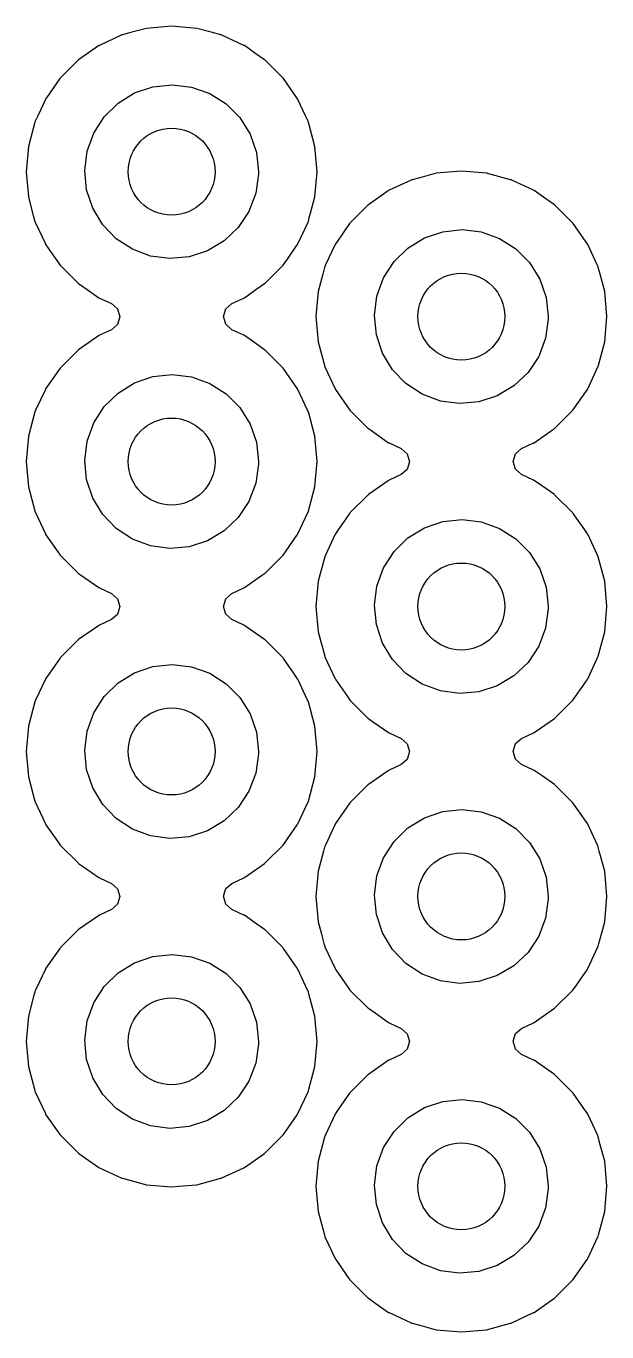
# Model space of a CAD drawing. Extents: x 3.43 to 6.79, y -5.81 to -1.74.
# Drawn here: x 6.1074 to 6.3078, y -5.1998 to -4.7493 of the extents above; entities that cross this region are included whole.
import ezdxf

# ---------------------------------------------------------------- set-up
doc = ezdxf.new("R2010")
doc.units = 0
doc.header["$MEASUREMENT"] = 0
doc.layers.add('BLACK', color=7, linetype='CONTINUOUS')

msp = doc.modelspace()

# ---------------------------------------------------------------- linework, layer by layer
at = {"layer": 'BLACK', "linetype": 'CONTINUOUS'}
for p, q in [((6.14395, -4.75145), (6.14067, -4.75232)), ((6.14891, -4.75012), (6.14395, -4.75145)), ((6.15763, -4.74935), (6.14891, -4.75012)), ((6.16635, -4.75012), (6.15763, -4.74935)), ((6.17132, -4.75145), (6.16635, -4.75012)), ((6.1746, -4.75232), (6.17132, -4.75145)), ((6.13235, -4.7562), (6.12554, -4.76097)), ((6.13253, -4.75608), (6.13235, -4.7562)), ((6.13235, -4.7562), (6.13235, -4.7562)), ((6.13272, -4.75599), (6.13253, -4.75608)), ((6.14026, -4.75247), (6.13272, -4.75599)), ((6.13272, -4.75599), (6.13272, -4.75599)), ((6.14046, -4.75238), (6.14026, -4.75247)), ((6.14026, -4.75247), (6.14026, -4.75247)), ((6.14067, -4.75232), (6.14046, -4.75238)), ((6.14067, -4.75232), (6.14067, -4.75232)), ((6.17481, -4.75238), (6.1746, -4.75232)), ((6.1746, -4.75232), (6.1746, -4.75232)), ((6.175, -4.75247), (6.17481, -4.75238)), ((6.18254, -4.75599), (6.175, -4.75247)), ((6.175, -4.75247), (6.175, -4.75247)), ((6.18274, -4.75608), (6.18254, -4.75599)), ((6.18254, -4.75599), (6.18254, -4.75599)), ((6.18675, -4.75889), (6.18274, -4.75608)), ((6.18973, -4.76097), (6.18675, -4.75889)), ((6.12536, -4.7611), (6.11917, -4.76729)), ((6.12554, -4.76098), (6.12536, -4.7611)), ((6.12554, -4.76097), (6.12554, -4.76098)), ((6.18973, -4.76098), (6.18973, -4.76097)), ((6.18991, -4.7611), (6.18973, -4.76098)), ((6.1961, -4.76729), (6.18991, -4.7611)), ((6.11905, -4.76747), (6.11443, -4.77406)), ((6.11917, -4.76729), (6.11905, -4.76747)), ((6.11905, -4.76747), (6.11905, -4.76747)), ((6.15119, -4.77026), (6.15784, -4.76956)), ((6.15784, -4.76956), (6.16448, -4.77036)), ((6.19622, -4.76747), (6.1961, -4.76729)), ((6.20084, -4.77406), (6.19622, -4.76747)), ((6.19622, -4.76747), (6.19622, -4.76747)), ((6.11443, -4.77406), (6.11415, -4.77446)), ((6.13916, -4.77592), (6.14486, -4.77242)), ((6.14486, -4.77242), (6.15119, -4.77026)), ((6.16448, -4.77036), (6.17078, -4.7726)), ((6.17078, -4.7726), (6.17643, -4.77618)), ((6.20112, -4.77446), (6.20084, -4.77406)), ((6.11406, -4.77465), (6.11143, -4.78029)), ((6.11415, -4.77446), (6.11406, -4.77465)), ((6.11406, -4.77465), (6.11406, -4.77465)), ((6.13439, -4.7806), (6.13916, -4.77592)), ((6.17643, -4.77618), (6.18114, -4.78093)), ((6.20121, -4.77465), (6.20112, -4.77446)), ((6.20384, -4.78029), (6.20121, -4.77465)), ((6.20121, -4.77465), (6.20121, -4.77465)), ((6.11031, -4.78291), (6.10819, -4.79084)), ((6.1104, -4.7826), (6.11031, -4.78291)), ((6.11045, -4.78239), (6.1104, -4.7826)), ((6.1104, -4.7826), (6.1104, -4.7826)), ((6.11143, -4.78029), (6.11045, -4.78239)), ((6.13076, -4.78622), (6.13439, -4.7806)), ((6.18114, -4.78093), (6.18469, -4.7866)), ((6.20482, -4.78239), (6.20384, -4.78029)), ((6.20487, -4.7826), (6.20482, -4.78239)), ((6.20496, -4.78291), (6.20487, -4.7826)), ((6.20487, -4.7826), (6.20487, -4.7826)), ((6.20708, -4.79084), (6.20496, -4.78291)), ((6.12848, -4.79251), (6.13076, -4.78622)), ((6.18469, -4.7866), (6.18689, -4.79292)), ((6.10819, -4.79084), (6.10742, -4.79956)), ((6.20784, -4.79956), (6.20708, -4.79084)), ((6.12764, -4.79914), (6.12848, -4.79251)), ((6.18689, -4.79292), (6.18763, -4.79956)), ((6.10742, -4.79956), (6.10819, -4.80828)), ((6.12829, -4.8058), (6.12764, -4.79914)), ((6.18762, -4.8004), (6.18669, -4.80702)), ((6.18763, -4.79956), (6.18762, -4.8004)), ((6.20708, -4.80828), (6.20784, -4.79956)), ((6.24891, -4.80012), (6.24326, -4.80163)), ((6.25763, -4.79935), (6.24891, -4.80012)), ((6.26635, -4.80012), (6.25763, -4.79935)), ((6.27201, -4.80163), (6.26635, -4.80012)), ((6.1304, -4.81215), (6.12829, -4.8058)), ((6.24026, -4.80247), (6.23272, -4.80599)), ((6.24046, -4.80238), (6.24026, -4.80247)), ((6.24026, -4.80247), (6.24026, -4.80247)), ((6.24067, -4.80232), (6.24046, -4.80238)), ((6.24326, -4.80163), (6.24067, -4.80232)), ((6.24067, -4.80232), (6.24067, -4.80232)), ((6.2746, -4.80232), (6.27201, -4.80163)), ((6.27481, -4.80238), (6.2746, -4.80232)), ((6.2746, -4.80232), (6.2746, -4.80232)), ((6.275, -4.80247), (6.27481, -4.80238)), ((6.28254, -4.80599), (6.275, -4.80247)), ((6.275, -4.80247), (6.275, -4.80247)), ((6.10819, -4.80828), (6.10955, -4.81339)), ((6.18669, -4.80702), (6.18432, -4.81328)), ((6.20571, -4.81339), (6.20708, -4.80828)), ((6.23235, -4.8062), (6.22554, -4.81097)), ((6.23253, -4.80608), (6.23235, -4.8062)), ((6.23235, -4.8062), (6.23235, -4.8062)), ((6.23272, -4.80599), (6.23253, -4.80608)), ((6.23272, -4.80599), (6.23272, -4.80599)), ((6.28274, -4.80608), (6.28254, -4.80599)), ((6.28254, -4.80599), (6.28254, -4.80599)), ((6.28486, -4.80756), (6.28274, -4.80608)), ((6.28973, -4.81097), (6.28486, -4.80756)), ((6.10955, -4.81339), (6.11012, -4.8155)), ((6.13387, -4.81787), (6.1304, -4.81215)), ((6.18432, -4.81328), (6.18062, -4.81885)), ((6.20515, -4.8155), (6.20571, -4.81339)), ((6.22536, -4.8111), (6.21917, -4.81729)), ((6.22554, -4.81098), (6.22536, -4.8111)), ((6.22554, -4.81097), (6.22554, -4.81098)), ((6.28973, -4.81098), (6.28973, -4.81097)), ((6.28991, -4.8111), (6.28973, -4.81098)), ((6.2961, -4.81729), (6.28991, -4.8111)), ((6.11012, -4.8155), (6.11045, -4.81674)), ((6.11045, -4.81674), (6.11054, -4.81693)), ((6.11054, -4.81693), (6.11054, -4.81693)), ((6.11054, -4.81693), (6.11406, -4.82447)), ((6.13851, -4.82268), (6.13387, -4.81787)), ((6.18062, -4.81885), (6.17577, -4.82346)), ((6.20121, -4.82447), (6.20473, -4.81693)), ((6.20473, -4.81693), (6.20482, -4.81674)), ((6.20473, -4.81693), (6.20473, -4.81693)), ((6.20482, -4.81674), (6.20515, -4.8155)), ((6.21905, -4.81747), (6.21459, -4.82383)), ((6.21917, -4.81729), (6.21905, -4.81747)), ((6.21905, -4.81747), (6.21905, -4.81747)), ((6.29622, -4.81747), (6.2961, -4.81729)), ((6.30068, -4.82383), (6.29622, -4.81747)), ((6.29622, -4.81747), (6.29622, -4.81747)), ((6.14411, -4.82634), (6.13851, -4.82268)), ((6.17577, -4.82346), (6.17003, -4.82688)), ((6.21459, -4.82383), (6.21415, -4.82446)), ((6.23916, -4.82592), (6.24486, -4.82242)), ((6.24486, -4.82242), (6.25119, -4.82026)), ((6.25119, -4.82026), (6.25784, -4.81956)), ((6.25784, -4.81956), (6.26448, -4.82036)), ((6.26448, -4.82036), (6.27079, -4.8226)), ((6.27079, -4.8226), (6.27643, -4.82618)), ((6.30112, -4.82446), (6.30068, -4.82383)), ((6.11406, -4.82447), (6.11406, -4.82447)), ((6.11406, -4.82447), (6.11415, -4.82467)), ((6.11415, -4.82467), (6.11427, -4.82485)), ((6.11427, -4.82485), (6.11427, -4.82485)), ((6.11427, -4.82485), (6.11743, -4.82936)), ((6.15038, -4.82867), (6.14411, -4.82634)), ((6.17003, -4.82688), (6.16367, -4.82895)), ((6.19783, -4.82936), (6.20099, -4.82485)), ((6.20099, -4.82485), (6.20112, -4.82467)), ((6.20099, -4.82485), (6.20099, -4.82485)), ((6.20112, -4.82467), (6.20121, -4.82447)), ((6.20121, -4.82447), (6.20121, -4.82447)), ((6.21406, -4.82465), (6.21078, -4.83168)), ((6.21415, -4.82446), (6.21406, -4.82465)), ((6.21406, -4.82465), (6.21406, -4.82465)), ((6.23439, -4.8306), (6.23916, -4.82592)), ((6.27643, -4.82618), (6.28114, -4.83093)), ((6.30121, -4.82465), (6.30112, -4.82446)), ((6.30449, -4.83168), (6.30121, -4.82465)), ((6.30121, -4.82465), (6.30121, -4.82465)), ((6.11743, -4.82936), (6.11917, -4.83184)), ((6.11917, -4.83184), (6.12536, -4.83803)), ((6.15701, -4.82956), (6.15038, -4.82867)), ((6.16367, -4.82895), (6.15701, -4.82956)), ((6.18991, -4.83803), (6.1961, -4.83184)), ((6.1961, -4.83184), (6.19783, -4.82936)), ((6.2104, -4.8326), (6.20979, -4.83487)), ((6.21045, -4.83239), (6.2104, -4.8326)), ((6.2104, -4.8326), (6.2104, -4.8326)), ((6.21078, -4.83168), (6.21045, -4.83239)), ((6.23076, -4.83622), (6.23439, -4.8306)), ((6.28114, -4.83093), (6.28469, -4.8366)), ((6.30482, -4.83239), (6.30449, -4.83168)), ((6.30487, -4.8326), (6.30482, -4.83239)), ((6.30548, -4.83487), (6.30487, -4.8326)), ((6.30487, -4.8326), (6.30487, -4.8326)), ((6.20979, -4.83487), (6.20819, -4.84084)), ((6.22848, -4.84251), (6.23076, -4.83622)), ((6.28469, -4.8366), (6.28689, -4.84292)), ((6.30708, -4.84084), (6.30548, -4.83487)), ((6.12536, -4.83803), (6.12554, -4.83815)), ((6.12554, -4.83815), (6.12554, -4.83815)), ((6.12554, -4.83815), (6.12852, -4.84024)), ((6.12852, -4.84024), (6.13253, -4.84305)), ((6.18274, -4.84305), (6.18675, -4.84024)), ((6.18675, -4.84024), (6.18973, -4.83815)), ((6.18973, -4.83815), (6.18991, -4.83803)), ((6.18973, -4.83815), (6.18973, -4.83815)), ((6.20819, -4.84084), (6.20742, -4.84956)), ((6.30784, -4.84956), (6.30708, -4.84084)), ((6.13253, -4.84305), (6.13272, -4.84314)), ((6.13272, -4.84314), (6.13272, -4.84314)), ((6.13272, -4.84314), (6.13686, -4.84507)), ((6.13686, -4.84507), (6.13896, -4.84691)), ((6.17635, -4.84685), (6.17841, -4.84507)), ((6.17841, -4.84507), (6.18254, -4.84314)), ((6.18254, -4.84314), (6.18274, -4.84305)), ((6.18254, -4.84314), (6.18254, -4.84314)), ((6.22764, -4.84914), (6.22848, -4.84251)), ((6.28689, -4.84292), (6.28763, -4.84956)), ((6.13973, -4.8496), (6.13892, -4.85228)), ((6.13896, -4.84691), (6.13973, -4.8496)), ((6.17554, -4.84952), (6.17635, -4.84685)), ((6.17631, -4.85221), (6.17554, -4.84952)), ((6.20742, -4.84956), (6.20819, -4.85828)), ((6.22829, -4.8558), (6.22764, -4.84914)), ((6.28762, -4.8504), (6.28669, -4.85702)), ((6.28763, -4.84956), (6.28762, -4.8504)), ((6.30708, -4.85828), (6.30784, -4.84956)), ((6.13686, -4.85406), (6.13272, -4.85599)), ((6.13892, -4.85228), (6.13686, -4.85406)), ((6.17841, -4.85406), (6.17631, -4.85221)), ((6.18254, -4.85599), (6.17841, -4.85406)), ((6.13235, -4.8562), (6.12554, -4.86097)), ((6.13253, -4.85608), (6.13235, -4.8562)), ((6.13235, -4.8562), (6.13235, -4.8562)), ((6.13272, -4.85599), (6.13253, -4.85608)), ((6.13272, -4.85599), (6.13272, -4.85599)), ((6.18274, -4.85608), (6.18254, -4.85599)), ((6.18254, -4.85599), (6.18254, -4.85599)), ((6.18558, -4.85807), (6.18274, -4.85608)), ((6.18973, -4.86097), (6.18558, -4.85807)), ((6.20819, -4.85828), (6.21045, -4.86674)), ((6.2304, -4.86215), (6.22829, -4.8558)), ((6.28669, -4.85702), (6.28432, -4.86328)), ((6.30482, -4.86674), (6.30708, -4.85828)), ((6.12536, -4.8611), (6.11917, -4.86729)), ((6.12554, -4.86098), (6.12536, -4.8611)), ((6.12554, -4.86097), (6.12554, -4.86098)), ((6.18973, -4.86098), (6.18973, -4.86097)), ((6.18991, -4.8611), (6.18973, -4.86098)), ((6.1961, -4.86729), (6.18991, -4.8611)), ((6.23387, -4.86787), (6.2304, -4.86215)), ((6.28432, -4.86328), (6.28062, -4.86885)), ((6.11917, -4.86729), (6.11415, -4.87446)), ((6.20112, -4.87446), (6.1961, -4.86729)), ((6.21045, -4.86674), (6.21054, -4.86693)), ((6.21054, -4.86693), (6.21054, -4.86693)), ((6.21054, -4.86693), (6.21406, -4.87447)), ((6.23851, -4.87268), (6.23387, -4.86787)), ((6.28062, -4.86885), (6.27577, -4.87346)), ((6.30121, -4.87447), (6.30473, -4.86693)), ((6.30473, -4.86693), (6.30482, -4.86674)), ((6.30473, -4.86693), (6.30473, -4.86693)), ((6.13916, -4.87592), (6.14486, -4.87242)), ((6.14486, -4.87242), (6.15119, -4.87026)), ((6.15119, -4.87026), (6.15784, -4.86956)), ((6.15784, -4.86956), (6.16448, -4.87036)), ((6.16448, -4.87036), (6.17078, -4.8726)), ((6.17078, -4.8726), (6.17643, -4.87618)), ((6.24411, -4.87634), (6.23851, -4.87268)), ((6.27577, -4.87346), (6.27003, -4.87688)), ((6.11406, -4.87465), (6.11071, -4.88184)), ((6.11415, -4.87446), (6.11406, -4.87465)), ((6.11406, -4.87465), (6.11406, -4.87465)), ((6.13439, -4.8806), (6.13916, -4.87592)), ((6.17643, -4.87618), (6.18114, -4.88093)), ((6.20121, -4.87465), (6.20112, -4.87446)), ((6.20456, -4.88184), (6.20121, -4.87465)), ((6.20121, -4.87465), (6.20121, -4.87465)), ((6.21406, -4.87447), (6.21406, -4.87447)), ((6.21406, -4.87447), (6.21415, -4.87467)), ((6.21415, -4.87467), (6.21917, -4.88184)), ((6.25038, -4.87867), (6.24411, -4.87634)), ((6.27003, -4.87688), (6.26367, -4.87895)), ((6.2961, -4.88184), (6.30112, -4.87467)), ((6.30112, -4.87467), (6.30121, -4.87447)), ((6.30121, -4.87447), (6.30121, -4.87447)), ((6.11045, -4.88239), (6.10819, -4.89084)), ((6.11071, -4.88184), (6.11045, -4.88239)), ((6.13076, -4.88622), (6.13439, -4.8806)), ((6.18114, -4.88093), (6.18469, -4.8866)), ((6.20482, -4.88239), (6.20456, -4.88184)), ((6.20708, -4.89084), (6.20482, -4.88239)), ((6.21917, -4.88184), (6.22536, -4.88803)), ((6.25701, -4.87956), (6.25038, -4.87867)), ((6.26367, -4.87895), (6.25701, -4.87956)), ((6.28991, -4.88803), (6.2961, -4.88184)), ((6.12848, -4.89251), (6.13076, -4.88622)), ((6.18469, -4.8866), (6.18689, -4.89292)), ((6.10819, -4.89084), (6.10742, -4.89956)), ((6.20784, -4.89956), (6.20708, -4.89084)), ((6.22536, -4.88803), (6.22554, -4.88815)), ((6.22554, -4.88815), (6.22554, -4.88815)), ((6.22554, -4.88815), (6.22621, -4.88862)), ((6.22621, -4.88862), (6.23253, -4.89305)), ((6.28274, -4.89305), (6.28905, -4.88862)), ((6.28905, -4.88862), (6.28973, -4.88815)), ((6.28973, -4.88815), (6.28991, -4.88803)), ((6.28973, -4.88815), (6.28973, -4.88815)), ((6.12764, -4.89914), (6.12848, -4.89251)), ((6.18689, -4.89292), (6.18763, -4.89956)), ((6.23253, -4.89305), (6.23272, -4.89314)), ((6.23272, -4.89314), (6.23272, -4.89314)), ((6.23272, -4.89314), (6.23686, -4.89507)), ((6.23686, -4.89507), (6.23896, -4.89691)), ((6.27635, -4.89685), (6.27841, -4.89507)), ((6.27841, -4.89507), (6.28254, -4.89314)), ((6.28254, -4.89314), (6.28274, -4.89305)), ((6.28254, -4.89314), (6.28254, -4.89314)), ((6.10742, -4.89956), (6.10819, -4.90828)), ((6.12829, -4.9058), (6.12764, -4.89914)), ((6.18762, -4.9004), (6.18669, -4.90702)), ((6.18763, -4.89956), (6.18762, -4.9004)), ((6.20708, -4.90828), (6.20784, -4.89956)), ((6.23973, -4.8996), (6.23892, -4.90228)), ((6.23896, -4.89691), (6.23973, -4.8996)), ((6.27554, -4.89952), (6.27635, -4.89685)), ((6.27631, -4.90221), (6.27554, -4.89952)), ((6.23686, -4.90406), (6.23272, -4.90599)), ((6.23892, -4.90228), (6.23686, -4.90406)), ((6.27841, -4.90406), (6.27631, -4.90221)), ((6.28254, -4.90599), (6.27841, -4.90406)), ((6.10819, -4.90828), (6.10934, -4.91259)), ((6.1304, -4.91215), (6.12829, -4.9058)), ((6.18669, -4.90702), (6.18432, -4.91328)), ((6.20593, -4.91259), (6.20708, -4.90828)), ((6.23235, -4.9062), (6.22554, -4.91097)), ((6.23253, -4.90608), (6.23235, -4.9062)), ((6.23235, -4.9062), (6.23235, -4.9062)), ((6.23272, -4.90599), (6.23253, -4.90608)), ((6.23272, -4.90599), (6.23272, -4.90599)), ((6.28274, -4.90608), (6.28254, -4.90599)), ((6.28254, -4.90599), (6.28254, -4.90599)), ((6.28529, -4.90786), (6.28274, -4.90608)), ((6.28973, -4.91097), (6.28529, -4.90786)), ((6.10934, -4.91259), (6.11039, -4.91651)), ((6.13387, -4.91787), (6.1304, -4.91215)), ((6.18432, -4.91328), (6.18062, -4.91885)), ((6.20488, -4.91651), (6.20593, -4.91259)), ((6.22536, -4.9111), (6.21917, -4.91729)), ((6.22554, -4.91098), (6.22536, -4.9111)), ((6.22554, -4.91097), (6.22554, -4.91098)), ((6.28973, -4.91098), (6.28973, -4.91097)), ((6.28991, -4.9111), (6.28973, -4.91098)), ((6.2961, -4.91729), (6.28991, -4.9111)), ((6.11039, -4.91651), (6.11045, -4.91674)), ((6.11045, -4.91674), (6.11054, -4.91693)), ((6.11054, -4.91693), (6.11054, -4.91693)), ((6.11054, -4.91693), (6.11406, -4.92447)), ((6.13851, -4.92268), (6.13387, -4.91787)), ((6.20121, -4.92447), (6.20473, -4.91693)), ((6.20473, -4.91693), (6.20482, -4.91674)), ((6.20473, -4.91693), (6.20473, -4.91693)), ((6.20482, -4.91674), (6.20488, -4.91651)), ((6.21905, -4.91747), (6.21509, -4.92312)), ((6.21917, -4.91729), (6.21905, -4.91747)), ((6.21905, -4.91747), (6.21905, -4.91747)), ((6.29622, -4.91747), (6.2961, -4.91729)), ((6.30018, -4.92312), (6.29622, -4.91747)), ((6.29622, -4.91747), (6.29622, -4.91747)), ((6.14411, -4.92634), (6.13851, -4.92268)), ((6.18062, -4.91885), (6.17577, -4.92346)), ((6.23916, -4.92592), (6.24486, -4.92242)), ((6.24486, -4.92242), (6.25119, -4.92026)), ((6.25119, -4.92026), (6.25784, -4.91956)), ((6.25784, -4.91956), (6.26448, -4.92036)), ((6.26448, -4.92036), (6.27079, -4.9226)), ((6.27079, -4.9226), (6.27643, -4.92618)), ((6.11406, -4.92447), (6.11406, -4.92447)), ((6.11406, -4.92447), (6.11415, -4.92467)), ((6.11415, -4.92467), (6.11427, -4.92485)), ((6.11427, -4.92485), (6.11427, -4.92485)), ((6.11427, -4.92485), (6.11834, -4.93066)), ((6.15038, -4.92867), (6.14411, -4.92634)), ((6.17003, -4.92688), (6.16367, -4.92895)), ((6.17577, -4.92346), (6.17003, -4.92688)), ((6.19692, -4.93066), (6.20099, -4.92485)), ((6.20099, -4.92485), (6.20112, -4.92467)), ((6.20099, -4.92485), (6.20099, -4.92485)), ((6.20112, -4.92467), (6.20121, -4.92447)), ((6.20121, -4.92447), (6.20121, -4.92447)), ((6.21406, -4.92465), (6.21071, -4.93184)), ((6.21415, -4.92446), (6.21406, -4.92465)), ((6.21406, -4.92465), (6.21406, -4.92465)), ((6.21509, -4.92312), (6.21415, -4.92446)), ((6.23439, -4.9306), (6.23916, -4.92592)), ((6.27643, -4.92618), (6.28114, -4.93093)), ((6.30112, -4.92446), (6.30018, -4.92312)), ((6.30121, -4.92465), (6.30112, -4.92446)), ((6.30456, -4.93184), (6.30121, -4.92465)), ((6.30121, -4.92465), (6.30121, -4.92465)), ((6.11834, -4.93066), (6.11917, -4.93184)), ((6.11917, -4.93184), (6.12536, -4.93803)), ((6.15701, -4.92956), (6.15038, -4.92867)), ((6.16367, -4.92895), (6.15701, -4.92956)), ((6.18991, -4.93803), (6.1961, -4.93184)), ((6.1961, -4.93184), (6.19692, -4.93066)), ((6.21071, -4.93184), (6.21045, -4.93239)), ((6.23076, -4.93622), (6.23439, -4.9306)), ((6.28114, -4.93093), (6.28469, -4.9366)), ((6.30482, -4.93239), (6.30456, -4.93184)), ((6.21045, -4.93239), (6.20819, -4.94084)), ((6.22848, -4.94251), (6.23076, -4.93622)), ((6.28469, -4.9366), (6.28689, -4.94292)), ((6.30708, -4.94084), (6.30482, -4.93239)), ((6.12536, -4.93803), (6.12554, -4.93815)), ((6.12554, -4.93815), (6.12554, -4.93815)), ((6.12554, -4.93815), (6.12658, -4.93888)), ((6.12658, -4.93888), (6.13253, -4.94305)), ((6.18274, -4.94305), (6.18869, -4.93888)), ((6.18869, -4.93888), (6.18973, -4.93815)), ((6.18973, -4.93815), (6.18991, -4.93803)), ((6.18973, -4.93815), (6.18973, -4.93815)), ((6.20819, -4.94084), (6.20742, -4.94956)), ((6.30784, -4.94956), (6.30708, -4.94084)), ((6.13253, -4.94305), (6.13272, -4.94314)), ((6.13272, -4.94314), (6.13272, -4.94314)), ((6.13272, -4.94314), (6.13686, -4.94507)), ((6.13686, -4.94507), (6.13896, -4.94691)), ((6.17635, -4.94685), (6.17841, -4.94507)), ((6.17841, -4.94507), (6.18254, -4.94314)), ((6.18254, -4.94314), (6.18274, -4.94305)), ((6.18254, -4.94314), (6.18254, -4.94314)), ((6.22764, -4.94914), (6.22848, -4.94251)), ((6.28689, -4.94292), (6.28763, -4.94956)), ((6.13973, -4.9496), (6.13892, -4.95228)), ((6.13896, -4.94691), (6.13973, -4.9496)), ((6.17554, -4.94952), (6.17635, -4.94685)), ((6.17631, -4.95221), (6.17554, -4.94952)), ((6.20742, -4.94956), (6.20819, -4.95828)), ((6.22829, -4.9558), (6.22764, -4.94914)), ((6.28763, -4.94956), (6.28762, -4.9504)), ((6.30708, -4.95828), (6.30784, -4.94956)), ((6.13686, -4.95406), (6.13272, -4.95599)), ((6.13892, -4.95228), (6.13686, -4.95406)), ((6.17841, -4.95406), (6.17631, -4.95221)), ((6.18254, -4.95599), (6.17841, -4.95406)), ((6.28762, -4.9504), (6.28669, -4.95702)), ((6.13235, -4.9562), (6.12554, -4.96097)), ((6.13253, -4.95608), (6.13235, -4.9562)), ((6.13235, -4.9562), (6.13235, -4.9562)), ((6.13272, -4.95599), (6.13253, -4.95608)), ((6.13272, -4.95599), (6.13272, -4.95599)), ((6.18274, -4.95608), (6.18254, -4.95599)), ((6.18254, -4.95599), (6.18254, -4.95599)), ((6.18322, -4.95642), (6.18274, -4.95608)), ((6.18973, -4.96097), (6.18322, -4.95642)), ((6.20819, -4.95828), (6.21045, -4.96674)), ((6.2304, -4.96215), (6.22829, -4.9558)), ((6.28669, -4.95702), (6.28432, -4.96328)), ((6.30482, -4.96674), (6.30708, -4.95828)), ((6.12536, -4.9611), (6.11917, -4.96729)), ((6.12554, -4.96098), (6.12536, -4.9611)), ((6.12554, -4.96097), (6.12554, -4.96098)), ((6.18973, -4.96098), (6.18973, -4.96097)), ((6.18991, -4.9611), (6.18973, -4.96098)), ((6.1961, -4.96729), (6.18991, -4.9611)), ((6.23387, -4.96787), (6.2304, -4.96215)), ((6.28432, -4.96328), (6.28062, -4.96885)), ((6.11905, -4.96747), (6.11558, -4.97242)), ((6.11917, -4.96729), (6.11905, -4.96747)), ((6.11905, -4.96747), (6.11905, -4.96747)), ((6.19622, -4.96747), (6.1961, -4.96729)), ((6.19969, -4.97242), (6.19622, -4.96747)), ((6.19622, -4.96747), (6.19622, -4.96747)), ((6.21045, -4.96674), (6.21054, -4.96693)), ((6.21054, -4.96693), (6.21054, -4.96693)), ((6.21054, -4.96693), (6.21406, -4.97447)), ((6.23851, -4.97268), (6.23387, -4.96787)), ((6.30121, -4.97447), (6.30473, -4.96693)), ((6.30473, -4.96693), (6.30482, -4.96674)), ((6.30473, -4.96693), (6.30473, -4.96693)), ((6.11558, -4.97242), (6.11415, -4.97446)), ((6.13916, -4.97592), (6.14486, -4.97242)), ((6.14486, -4.97242), (6.15119, -4.97026)), ((6.15119, -4.97026), (6.15784, -4.96956)), ((6.15784, -4.96956), (6.16448, -4.97036)), ((6.16448, -4.97036), (6.17078, -4.9726)), ((6.17078, -4.9726), (6.17643, -4.97618)), ((6.20112, -4.97446), (6.19969, -4.97242)), ((6.28062, -4.96885), (6.27577, -4.97346)), ((6.11406, -4.97465), (6.11071, -4.98184)), ((6.11415, -4.97446), (6.11406, -4.97465)), ((6.11406, -4.97465), (6.11406, -4.97465)), ((6.13439, -4.9806), (6.13916, -4.97592)), ((6.17643, -4.97618), (6.18114, -4.98093)), ((6.20121, -4.97465), (6.20112, -4.97446)), ((6.20456, -4.98184), (6.20121, -4.97465)), ((6.20121, -4.97465), (6.20121, -4.97465)), ((6.21406, -4.97447), (6.21406, -4.97447)), ((6.21406, -4.97447), (6.21415, -4.97467)), ((6.21415, -4.97467), (6.21427, -4.97485)), ((6.21427, -4.97485), (6.21427, -4.97485)), ((6.21427, -4.97485), (6.21829, -4.98058)), ((6.24411, -4.97634), (6.23851, -4.97268)), ((6.25038, -4.97867), (6.24411, -4.97634)), ((6.27003, -4.97688), (6.26367, -4.97895)), ((6.27577, -4.97346), (6.27003, -4.97688)), ((6.29698, -4.98058), (6.30099, -4.97485)), ((6.30099, -4.97485), (6.30112, -4.97467)), ((6.30099, -4.97485), (6.30099, -4.97485)), ((6.30112, -4.97467), (6.30121, -4.97447)), ((6.30121, -4.97447), (6.30121, -4.97447)), ((6.13076, -4.98622), (6.13439, -4.9806)), ((6.18114, -4.98093), (6.18469, -4.9866)), ((6.21829, -4.98058), (6.21917, -4.98184)), ((6.25701, -4.97956), (6.25038, -4.97867)), ((6.26367, -4.97895), (6.25701, -4.97956)), ((6.2961, -4.98184), (6.29698, -4.98058)), ((6.11045, -4.98239), (6.10819, -4.99084)), ((6.11071, -4.98184), (6.11045, -4.98239)), ((6.20482, -4.98239), (6.20456, -4.98184)), ((6.20708, -4.99084), (6.20482, -4.98239)), ((6.21917, -4.98184), (6.22536, -4.98803)), ((6.28991, -4.98803), (6.2961, -4.98184)), ((6.12848, -4.99251), (6.13076, -4.98622)), ((6.18469, -4.9866), (6.18689, -4.99292)), ((6.22536, -4.98803), (6.22554, -4.98815)), ((6.22554, -4.98815), (6.22554, -4.98815)), ((6.22554, -4.98815), (6.22699, -4.98917)), ((6.22699, -4.98917), (6.23253, -4.99305)), ((6.28274, -4.99305), (6.28828, -4.98917)), ((6.28828, -4.98917), (6.28973, -4.98815)), ((6.28973, -4.98815), (6.28991, -4.98803)), ((6.28973, -4.98815), (6.28973, -4.98815)), ((6.10819, -4.99084), (6.10742, -4.99956)), ((6.12764, -4.99914), (6.12848, -4.99251)), ((6.18689, -4.99292), (6.18763, -4.99956)), ((6.20784, -4.99956), (6.20708, -4.99084)), ((6.23253, -4.99305), (6.23272, -4.99314)), ((6.23272, -4.99314), (6.23272, -4.99314)), ((6.23272, -4.99314), (6.23686, -4.99507)), ((6.23686, -4.99507), (6.23896, -4.99691)), ((6.27635, -4.99685), (6.27841, -4.99507)), ((6.27841, -4.99507), (6.28254, -4.99314)), ((6.28254, -4.99314), (6.28274, -4.99305)), ((6.28254, -4.99314), (6.28254, -4.99314)), ((6.10742, -4.99956), (6.10819, -5.00828)), ((6.12829, -5.0058), (6.12764, -4.99914)), ((6.18763, -4.99956), (6.18762, -5.0004)), ((6.20708, -5.00828), (6.20784, -4.99956)), ((6.23973, -4.9996), (6.23892, -5.00228)), ((6.23896, -4.99691), (6.23973, -4.9996)), ((6.27554, -4.99952), (6.27635, -4.99685)), ((6.27631, -5.00221), (6.27554, -4.99952)), ((6.18762, -5.0004), (6.18669, -5.00702)), ((6.23686, -5.00406), (6.23272, -5.00599)), ((6.23892, -5.00228), (6.23686, -5.00406)), ((6.27841, -5.00406), (6.27631, -5.00221)), ((6.28254, -5.00599), (6.27841, -5.00406)), ((6.10819, -5.00828), (6.11045, -5.01674)), ((6.1304, -5.01215), (6.12829, -5.0058)), ((6.18669, -5.00702), (6.18432, -5.01328)), ((6.20482, -5.01674), (6.20708, -5.00828)), ((6.23235, -5.0062), (6.22554, -5.01097)), ((6.23253, -5.00608), (6.23235, -5.0062)), ((6.23235, -5.0062), (6.23235, -5.0062)), ((6.23272, -5.00599), (6.23253, -5.00608)), ((6.23272, -5.00599), (6.23272, -5.00599)), ((6.28274, -5.00608), (6.28254, -5.00599)), ((6.28254, -5.00599), (6.28254, -5.00599)), ((6.2855, -5.00801), (6.28274, -5.00608)), ((6.28973, -5.01097), (6.2855, -5.00801)), ((6.13387, -5.01787), (6.1304, -5.01215)), ((6.22536, -5.0111), (6.21917, -5.01729)), ((6.22554, -5.01098), (6.22536, -5.0111)), ((6.22554, -5.01097), (6.22554, -5.01098)), ((6.28973, -5.01098), (6.28973, -5.01097)), ((6.28991, -5.0111), (6.28973, -5.01098)), ((6.2961, -5.01729), (6.28991, -5.0111)), ((6.11045, -5.01674), (6.11054, -5.01693)), ((6.11054, -5.01693), (6.11054, -5.01693)), ((6.11054, -5.01693), (6.11406, -5.02447)), ((6.18432, -5.01328), (6.18062, -5.01885)), ((6.20121, -5.02447), (6.20473, -5.01693)), ((6.20473, -5.01693), (6.20482, -5.01674)), ((6.20473, -5.01693), (6.20473, -5.01693)), ((6.21917, -5.01729), (6.21415, -5.02446)), ((6.30112, -5.02446), (6.2961, -5.01729)), ((6.13851, -5.02268), (6.13387, -5.01787)), ((6.18062, -5.01885), (6.17577, -5.02346)), ((6.24486, -5.02242), (6.25119, -5.02026)), ((6.25119, -5.02026), (6.25784, -5.01956)), ((6.25784, -5.01956), (6.26448, -5.02036)), ((6.26448, -5.02036), (6.27079, -5.0226)), ((6.11406, -5.02447), (6.11406, -5.02447)), ((6.11406, -5.02447), (6.11415, -5.02467)), ((6.11415, -5.02467), (6.11427, -5.02485)), ((6.11427, -5.02485), (6.11427, -5.02485)), ((6.11427, -5.02485), (6.11769, -5.02973)), ((6.14411, -5.02634), (6.13851, -5.02268)), ((6.15038, -5.02867), (6.14411, -5.02634)), ((6.17577, -5.02346), (6.17003, -5.02688)), ((6.19757, -5.02973), (6.20099, -5.02485)), ((6.20099, -5.02485), (6.20112, -5.02467)), ((6.20099, -5.02485), (6.20099, -5.02485)), ((6.20112, -5.02467), (6.20121, -5.02447)), ((6.20121, -5.02447), (6.20121, -5.02447)), ((6.21406, -5.02465), (6.21071, -5.03184)), ((6.21415, -5.02446), (6.21406, -5.02465)), ((6.21406, -5.02465), (6.21406, -5.02465)), ((6.23439, -5.0306), (6.23916, -5.02592)), ((6.23916, -5.02592), (6.24486, -5.02242)), ((6.27079, -5.0226), (6.27643, -5.02618)), ((6.27643, -5.02618), (6.28114, -5.03093)), ((6.30121, -5.02465), (6.30112, -5.02446)), ((6.30456, -5.03184), (6.30121, -5.02465)), ((6.30121, -5.02465), (6.30121, -5.02465)), ((6.11769, -5.02973), (6.11917, -5.03184)), ((6.15701, -5.02956), (6.15038, -5.02867)), ((6.16367, -5.02895), (6.15701, -5.02956)), ((6.17003, -5.02688), (6.16367, -5.02895)), ((6.1961, -5.03184), (6.19757, -5.02973)), ((6.23076, -5.03622), (6.23439, -5.0306)), ((6.28114, -5.03093), (6.28469, -5.0366)), ((6.11917, -5.03184), (6.12536, -5.03803)), ((6.18991, -5.03803), (6.1961, -5.03184)), ((6.21004, -5.03392), (6.20819, -5.04084)), ((6.2104, -5.0326), (6.21004, -5.03392)), ((6.21045, -5.03239), (6.2104, -5.0326)), ((6.2104, -5.0326), (6.2104, -5.0326)), ((6.21071, -5.03184), (6.21045, -5.03239)), ((6.30482, -5.03239), (6.30456, -5.03184)), ((6.30487, -5.0326), (6.30482, -5.03239)), ((6.30523, -5.03392), (6.30487, -5.0326)), ((6.30487, -5.0326), (6.30487, -5.0326)), ((6.30708, -5.04084), (6.30523, -5.03392)), ((6.12536, -5.03803), (6.12554, -5.03815)), ((6.12554, -5.03815), (6.12554, -5.03815)), ((6.12554, -5.03815), (6.12725, -5.03935)), ((6.12725, -5.03935), (6.13253, -5.04305)), ((6.18274, -5.04305), (6.18802, -5.03935)), ((6.18802, -5.03935), (6.18973, -5.03815)), ((6.18973, -5.03815), (6.18991, -5.03803)), ((6.18973, -5.03815), (6.18973, -5.03815)), ((6.22848, -5.04251), (6.23076, -5.03622)), ((6.28469, -5.0366), (6.28689, -5.04292)), ((6.13253, -5.04305), (6.13272, -5.04314)), ((6.13272, -5.04314), (6.13272, -5.04314)), ((6.13272, -5.04314), (6.13686, -5.04507)), ((6.17841, -5.04507), (6.18254, -5.04314)), ((6.18254, -5.04314), (6.18274, -5.04305)), ((6.18254, -5.04314), (6.18254, -5.04314)), ((6.20819, -5.04084), (6.20742, -5.04956)), ((6.22764, -5.04914), (6.22848, -5.04251)), ((6.28689, -5.04292), (6.28763, -5.04956)), ((6.30784, -5.04956), (6.30708, -5.04084)), ((6.13686, -5.04507), (6.13896, -5.04691)), ((6.13896, -5.04691), (6.13973, -5.0496)), ((6.17554, -5.04952), (6.17635, -5.04685)), ((6.17635, -5.04685), (6.17841, -5.04507)), ((6.22829, -5.0558), (6.22764, -5.04914)), ((6.13892, -5.05228), (6.13686, -5.05406)), ((6.13973, -5.0496), (6.13892, -5.05228)), ((6.17631, -5.05221), (6.17554, -5.04952)), ((6.17841, -5.05406), (6.17631, -5.05221)), ((6.20742, -5.04956), (6.20819, -5.05828)), ((6.28762, -5.0504), (6.28669, -5.05702)), ((6.28763, -5.04956), (6.28762, -5.0504)), ((6.30708, -5.05828), (6.30784, -5.04956)), ((6.13235, -5.0562), (6.12554, -5.06097)), ((6.13253, -5.05608), (6.13235, -5.0562)), ((6.13235, -5.0562), (6.13235, -5.0562)), ((6.13272, -5.05599), (6.13253, -5.05608)), ((6.13686, -5.05406), (6.13272, -5.05599)), ((6.13272, -5.05599), (6.13272, -5.05599)), ((6.18254, -5.05599), (6.17841, -5.05406)), ((6.18274, -5.05608), (6.18254, -5.05599)), ((6.18254, -5.05599), (6.18254, -5.05599)), ((6.18589, -5.05828), (6.18274, -5.05608)), ((6.2304, -5.06215), (6.22829, -5.0558)), ((6.28669, -5.05702), (6.28432, -5.06328)), ((6.12536, -5.0611), (6.11917, -5.06729)), ((6.12554, -5.06098), (6.12536, -5.0611)), ((6.12554, -5.06097), (6.12554, -5.06098)), ((6.18973, -5.06097), (6.18589, -5.05828)), ((6.18973, -5.06098), (6.18973, -5.06097)), ((6.18991, -5.0611), (6.18973, -5.06098)), ((6.1961, -5.06729), (6.18991, -5.0611)), ((6.20819, -5.05828), (6.20921, -5.0621)), ((6.20921, -5.0621), (6.2102, -5.0658)), ((6.23387, -5.06787), (6.2304, -5.06215)), ((6.30507, -5.0658), (6.30606, -5.0621)), ((6.30606, -5.0621), (6.30708, -5.05828)), ((6.2102, -5.0658), (6.21045, -5.06674)), ((6.21045, -5.06674), (6.21054, -5.06693)), ((6.21054, -5.06693), (6.21054, -5.06693)), ((6.21054, -5.06693), (6.21406, -5.07447)), ((6.28432, -5.06328), (6.28062, -5.06885)), ((6.30121, -5.07447), (6.30473, -5.06693)), ((6.30473, -5.06693), (6.30482, -5.06674)), ((6.30473, -5.06693), (6.30473, -5.06693)), ((6.30482, -5.06674), (6.30507, -5.0658)), ((6.11905, -5.06747), (6.11427, -5.07428)), ((6.11917, -5.06729), (6.11905, -5.06747)), ((6.11905, -5.06747), (6.11905, -5.06747)), ((6.14486, -5.07242), (6.15119, -5.07026)), ((6.15119, -5.07026), (6.15784, -5.06956)), ((6.15784, -5.06956), (6.16448, -5.07036)), ((6.16448, -5.07036), (6.17078, -5.0726)), ((6.19622, -5.06747), (6.1961, -5.06729)), ((6.20099, -5.07428), (6.19622, -5.06747)), ((6.19622, -5.06747), (6.19622, -5.06747)), ((6.23851, -5.07268), (6.23387, -5.06787)), ((6.28062, -5.06885), (6.27577, -5.07346)), ((6.11406, -5.07465), (6.11071, -5.08184)), ((6.11415, -5.07446), (6.11406, -5.07465)), ((6.11406, -5.07465), (6.11406, -5.07465)), ((6.11427, -5.07428), (6.11415, -5.07446)), ((6.13439, -5.0806), (6.13916, -5.07592)), ((6.13916, -5.07592), (6.14486, -5.07242)), ((6.17078, -5.0726), (6.17643, -5.07618)), ((6.17643, -5.07618), (6.18114, -5.08093)), ((6.20112, -5.07446), (6.20099, -5.07428)), ((6.20121, -5.07465), (6.20112, -5.07446)), ((6.20456, -5.08184), (6.20121, -5.07465)), ((6.20121, -5.07465), (6.20121, -5.07465)), ((6.21406, -5.07447), (6.21406, -5.07447)), ((6.21406, -5.07447), (6.21415, -5.07467)), ((6.21415, -5.07467), (6.21427, -5.07485)), ((6.21427, -5.07485), (6.21427, -5.07485)), ((6.21427, -5.07485), (6.21877, -5.08127)), ((6.24411, -5.07634), (6.23851, -5.07268)), ((6.27577, -5.07346), (6.27003, -5.07688)), ((6.29649, -5.08127), (6.30099, -5.07485)), ((6.30099, -5.07485), (6.30112, -5.07467)), ((6.30099, -5.07485), (6.30099, -5.07485)), ((6.30112, -5.07467), (6.30121, -5.07447)), ((6.30121, -5.07447), (6.30121, -5.07447)), ((6.13076, -5.08622), (6.13439, -5.0806)), ((6.25038, -5.07867), (6.24411, -5.07634)), ((6.25701, -5.07956), (6.25038, -5.07867)), ((6.26367, -5.07895), (6.25701, -5.07956)), ((6.27003, -5.07688), (6.26367, -5.07895)), ((6.11013, -5.08358), (6.10819, -5.09084)), ((6.1104, -5.0826), (6.11013, -5.08358)), ((6.11045, -5.08239), (6.1104, -5.0826)), ((6.1104, -5.0826), (6.1104, -5.0826)), ((6.11071, -5.08184), (6.11045, -5.08239)), ((6.18114, -5.08093), (6.18469, -5.0866)), ((6.20482, -5.08239), (6.20456, -5.08184)), ((6.20487, -5.0826), (6.20482, -5.08239)), ((6.20514, -5.08358), (6.20487, -5.0826)), ((6.20487, -5.0826), (6.20487, -5.0826)), ((6.20708, -5.09084), (6.20514, -5.08358)), ((6.21877, -5.08127), (6.21917, -5.08184)), ((6.21917, -5.08184), (6.22536, -5.08803)), ((6.28991, -5.08803), (6.2961, -5.08184)), ((6.2961, -5.08184), (6.29649, -5.08127)), ((6.12848, -5.09251), (6.13076, -5.08622)), ((6.18469, -5.0866), (6.18689, -5.09292)), ((6.22536, -5.08803), (6.22554, -5.08815)), ((6.22554, -5.08815), (6.22554, -5.08815)), ((6.22554, -5.08815), (6.22782, -5.08975)), ((6.28745, -5.08975), (6.28973, -5.08815)), ((6.28973, -5.08815), (6.28991, -5.08803)), ((6.28973, -5.08815), (6.28973, -5.08815)), ((6.10819, -5.09084), (6.10742, -5.09956)), ((6.12764, -5.09914), (6.12848, -5.09251)), ((6.18689, -5.09292), (6.18763, -5.09956)), ((6.20784, -5.09956), (6.20708, -5.09084)), ((6.22782, -5.08975), (6.23253, -5.09305)), ((6.23253, -5.09305), (6.23272, -5.09314)), ((6.23272, -5.09314), (6.23272, -5.09314)), ((6.23272, -5.09314), (6.23686, -5.09507)), ((6.27841, -5.09507), (6.28254, -5.09314)), ((6.28254, -5.09314), (6.28274, -5.09305)), ((6.28254, -5.09314), (6.28254, -5.09314)), ((6.28274, -5.09305), (6.28745, -5.08975)), ((6.23686, -5.09507), (6.23896, -5.09691)), ((6.23896, -5.09691), (6.23973, -5.0996)), ((6.27554, -5.09952), (6.27635, -5.09685)), ((6.27635, -5.09685), (6.27841, -5.09507)), ((6.10742, -5.09956), (6.10819, -5.10828)), ((6.12829, -5.1058), (6.12764, -5.09914)), ((6.18762, -5.1004), (6.18669, -5.10702)), ((6.18763, -5.09956), (6.18762, -5.1004)), ((6.20708, -5.10828), (6.20784, -5.09956)), ((6.23892, -5.10228), (6.23686, -5.10406)), ((6.23973, -5.0996), (6.23892, -5.10228)), ((6.27631, -5.10221), (6.27554, -5.09952)), ((6.27841, -5.10406), (6.27631, -5.10221)), ((6.1304, -5.11215), (6.12829, -5.1058)), ((6.18669, -5.10702), (6.18432, -5.11328)), ((6.23235, -5.1062), (6.22554, -5.11097)), ((6.23253, -5.10608), (6.23235, -5.1062)), ((6.23235, -5.1062), (6.23235, -5.1062)), ((6.23272, -5.10599), (6.23253, -5.10608)), ((6.23686, -5.10406), (6.23272, -5.10599)), ((6.23272, -5.10599), (6.23272, -5.10599)), ((6.28254, -5.10599), (6.27841, -5.10406)), ((6.28274, -5.10608), (6.28254, -5.10599)), ((6.28254, -5.10599), (6.28254, -5.10599)), ((6.28518, -5.10779), (6.28274, -5.10608)), ((6.10819, -5.10828), (6.10889, -5.1109)), ((6.10889, -5.1109), (6.11028, -5.11609)), ((6.13387, -5.11787), (6.1304, -5.11215)), ((6.20499, -5.11609), (6.20638, -5.1109)), ((6.20638, -5.1109), (6.20708, -5.10828)), ((6.22536, -5.1111), (6.21917, -5.11729)), ((6.22554, -5.11098), (6.22536, -5.1111)), ((6.22554, -5.11097), (6.22554, -5.11098)), ((6.28973, -5.11097), (6.28518, -5.10779)), ((6.28973, -5.11098), (6.28973, -5.11097)), ((6.28991, -5.1111), (6.28973, -5.11098)), ((6.2961, -5.11729), (6.28991, -5.1111)), ((6.11028, -5.11609), (6.11045, -5.11674)), ((6.11045, -5.11674), (6.11054, -5.11693)), ((6.18432, -5.11328), (6.18062, -5.11885)), ((6.20473, -5.11693), (6.20482, -5.11674)), ((6.20482, -5.11674), (6.20499, -5.11609)), ((6.11054, -5.11693), (6.11054, -5.11693)), ((6.11054, -5.11693), (6.11406, -5.12447)), ((6.13851, -5.12268), (6.13387, -5.11787)), ((6.18062, -5.11885), (6.17577, -5.12346)), ((6.20121, -5.12447), (6.20473, -5.11693)), ((6.20473, -5.11693), (6.20473, -5.11693)), ((6.21905, -5.11747), (6.21534, -5.12275)), ((6.21917, -5.11729), (6.21905, -5.11747)), ((6.21905, -5.11747), (6.21905, -5.11747)), ((6.24486, -5.12242), (6.25119, -5.12026)), ((6.25119, -5.12026), (6.25784, -5.11956)), ((6.25784, -5.11956), (6.26448, -5.12036)), ((6.26448, -5.12036), (6.27079, -5.1226)), ((6.29622, -5.11747), (6.2961, -5.11729)), ((6.29993, -5.12275), (6.29622, -5.11747)), ((6.29622, -5.11747), (6.29622, -5.11747)), ((6.11406, -5.12447), (6.11406, -5.12447)), ((6.11406, -5.12447), (6.11415, -5.12467)), ((6.11415, -5.12467), (6.11427, -5.12485)), ((6.11427, -5.12485), (6.11427, -5.12485)), ((6.11427, -5.12485), (6.11848, -5.13085)), ((6.14411, -5.12634), (6.13851, -5.12268)), ((6.17577, -5.12346), (6.17003, -5.12688)), ((6.19679, -5.13085), (6.20099, -5.12485)), ((6.20099, -5.12485), (6.20112, -5.12467)), ((6.20099, -5.12485), (6.20099, -5.12485)), ((6.20112, -5.12467), (6.20121, -5.12447)), ((6.20121, -5.12447), (6.20121, -5.12447)), ((6.21406, -5.12465), (6.21071, -5.13184)), ((6.21415, -5.12446), (6.21406, -5.12465)), ((6.21406, -5.12465), (6.21406, -5.12465)), ((6.21534, -5.12275), (6.21415, -5.12446)), ((6.23916, -5.12592), (6.24486, -5.12242)), ((6.27079, -5.1226), (6.27643, -5.12618)), ((6.30112, -5.12446), (6.29993, -5.12275)), ((6.30121, -5.12465), (6.30112, -5.12446)), ((6.30456, -5.13184), (6.30121, -5.12465)), ((6.30121, -5.12465), (6.30121, -5.12465)), ((6.15038, -5.12867), (6.14411, -5.12634)), ((6.15701, -5.12956), (6.15038, -5.12867)), ((6.16367, -5.12895), (6.15701, -5.12956)), ((6.17003, -5.12688), (6.16367, -5.12895)), ((6.23439, -5.1306), (6.23916, -5.12592)), ((6.27643, -5.12618), (6.28114, -5.13093)), ((6.11848, -5.13085), (6.11917, -5.13184)), ((6.11917, -5.13184), (6.12536, -5.13803)), ((6.18991, -5.13803), (6.1961, -5.13184)), ((6.1961, -5.13184), (6.19679, -5.13085)), ((6.2104, -5.1326), (6.2097, -5.13519)), ((6.21045, -5.13239), (6.2104, -5.1326)), ((6.2104, -5.1326), (6.2104, -5.1326)), ((6.21071, -5.13184), (6.21045, -5.13239)), ((6.23076, -5.13622), (6.23439, -5.1306)), ((6.28114, -5.13093), (6.28469, -5.1366)), ((6.30482, -5.13239), (6.30456, -5.13184)), ((6.30487, -5.1326), (6.30482, -5.13239)), ((6.30557, -5.13519), (6.30487, -5.1326)), ((6.30487, -5.1326), (6.30487, -5.1326)), ((6.12536, -5.13803), (6.12554, -5.13815)), ((6.12554, -5.13815), (6.12554, -5.13815)), ((6.12554, -5.13815), (6.12559, -5.13819)), ((6.12559, -5.13819), (6.13253, -5.14305)), ((6.18274, -5.14305), (6.18968, -5.13819)), ((6.18968, -5.13819), (6.18973, -5.13815)), ((6.18973, -5.13815), (6.18991, -5.13803)), ((6.18973, -5.13815), (6.18973, -5.13815)), ((6.2097, -5.13519), (6.20819, -5.14084)), ((6.22848, -5.14251), (6.23076, -5.13622)), ((6.28469, -5.1366), (6.28689, -5.14292)), ((6.30708, -5.14084), (6.30557, -5.13519)), ((6.13253, -5.14305), (6.13272, -5.14314)), ((6.13272, -5.14314), (6.13272, -5.14314)), ((6.13272, -5.14314), (6.14026, -5.14665)), ((6.175, -5.14665), (6.18254, -5.14314)), ((6.18254, -5.14314), (6.18274, -5.14305)), ((6.18254, -5.14314), (6.18254, -5.14314)), ((6.20819, -5.14084), (6.20742, -5.14956)), ((6.22764, -5.14914), (6.22848, -5.14251)), ((6.28689, -5.14292), (6.28763, -5.14956)), ((6.30784, -5.14956), (6.30708, -5.14084)), ((6.14026, -5.14665), (6.14046, -5.14675)), ((6.14046, -5.14675), (6.14067, -5.1468)), ((6.14067, -5.1468), (6.14067, -5.1468)), ((6.14067, -5.1468), (6.14271, -5.14735)), ((6.14271, -5.14735), (6.14891, -5.14901)), ((6.16635, -5.14901), (6.17256, -5.14735)), ((6.17256, -5.14735), (6.1746, -5.1468)), ((6.1746, -5.1468), (6.17481, -5.14675)), ((6.1746, -5.1468), (6.1746, -5.1468)), ((6.17481, -5.14675), (6.175, -5.14665)), ((6.14891, -5.14901), (6.15763, -5.14977)), ((6.15763, -5.14977), (6.16004, -5.14956)), ((6.16004, -5.14956), (6.16635, -5.14901)), ((6.20742, -5.14956), (6.20819, -5.15828)), ((6.22829, -5.1558), (6.22764, -5.14914)), ((6.28762, -5.1504), (6.28669, -5.15702)), ((6.28763, -5.14956), (6.28762, -5.1504)), ((6.30708, -5.15828), (6.30784, -5.14956)), ((6.2304, -5.16215), (6.22829, -5.1558)), ((6.28669, -5.15702), (6.28432, -5.16328)), ((6.20819, -5.15828), (6.20966, -5.16377)), ((6.30561, -5.16377), (6.30708, -5.15828)), ((6.20966, -5.16377), (6.21034, -5.16632)), ((6.23387, -5.16787), (6.2304, -5.16215)), ((6.28432, -5.16328), (6.28062, -5.16885)), ((6.30493, -5.16632), (6.30561, -5.16377)), ((6.21034, -5.16632), (6.21045, -5.16674)), ((6.21045, -5.16674), (6.21054, -5.16693)), ((6.21054, -5.16693), (6.21054, -5.16693)), ((6.21054, -5.16693), (6.21406, -5.17447)), ((6.23851, -5.17268), (6.23387, -5.16787)), ((6.28062, -5.16885), (6.27577, -5.17346)), ((6.30121, -5.17447), (6.30473, -5.16693)), ((6.30473, -5.16693), (6.30482, -5.16674)), ((6.30473, -5.16693), (6.30473, -5.16693)), ((6.30482, -5.16674), (6.30493, -5.16632)), ((6.21406, -5.17447), (6.21406, -5.17447)), ((6.21406, -5.17447), (6.21415, -5.17467)), ((6.21415, -5.17467), (6.21427, -5.17485)), ((6.21427, -5.17485), (6.21427, -5.17485)), ((6.21427, -5.17485), (6.21801, -5.18019)), ((6.24411, -5.17634), (6.23851, -5.17268)), ((6.27577, -5.17346), (6.27003, -5.17688)), ((6.29725, -5.18019), (6.30099, -5.17485)), ((6.30099, -5.17485), (6.30112, -5.17467)), ((6.30099, -5.17485), (6.30099, -5.17485)), ((6.30112, -5.17467), (6.30121, -5.17447)), ((6.30121, -5.17447), (6.30121, -5.17447)), ((6.25038, -5.17867), (6.24411, -5.17634)), ((6.25701, -5.17956), (6.25038, -5.17867)), ((6.26367, -5.17895), (6.25701, -5.17956)), ((6.27003, -5.17688), (6.26367, -5.17895)), ((6.21801, -5.18019), (6.21917, -5.18184)), ((6.21917, -5.18184), (6.22536, -5.18803)), ((6.28991, -5.18803), (6.2961, -5.18184)), ((6.2961, -5.18184), (6.29725, -5.18019)), ((6.22536, -5.18803), (6.22554, -5.18815)), ((6.22554, -5.18815), (6.22554, -5.18815)), ((6.22554, -5.18815), (6.22816, -5.18999)), ((6.28711, -5.18999), (6.28973, -5.18815)), ((6.28973, -5.18815), (6.28991, -5.18803)), ((6.28973, -5.18815), (6.28973, -5.18815)), ((6.22816, -5.18999), (6.23253, -5.19305)), ((6.23253, -5.19305), (6.23272, -5.19314)), ((6.23272, -5.19314), (6.23272, -5.19314)), ((6.23272, -5.19314), (6.24026, -5.19665)), ((6.275, -5.19665), (6.28254, -5.19314)), ((6.28254, -5.19314), (6.28274, -5.19305)), ((6.28254, -5.19314), (6.28254, -5.19314)), ((6.28274, -5.19305), (6.28711, -5.18999)), ((6.24026, -5.19665), (6.24046, -5.19675)), ((6.24046, -5.19675), (6.24067, -5.1968)), ((6.24067, -5.1968), (6.24067, -5.1968)), ((6.24067, -5.1968), (6.24326, -5.1975)), ((6.24326, -5.1975), (6.24891, -5.19901)), ((6.26758, -5.19868), (6.27201, -5.1975)), ((6.27201, -5.1975), (6.2746, -5.1968)), ((6.2746, -5.1968), (6.27481, -5.19675)), ((6.2746, -5.1968), (6.2746, -5.1968)), ((6.27481, -5.19675), (6.275, -5.19665)), ((6.24891, -5.19901), (6.25763, -5.19977)), ((6.25763, -5.19977), (6.26635, -5.19901)), ((6.26635, -5.19901), (6.26758, -5.19868))]:
    msp.add_line(p, q, dxfattribs=at)
at = {"layer": 'BLACK'}
for centre in [(6.15763, -4.79956), (6.25763, -4.84956), (6.15763, -4.89956), (6.25763, -4.94956), (6.15763, -4.99956), (6.25763, -5.04956), (6.15763, -5.09956), (6.25763, -5.14956)]:
    msp.add_circle(centre, 0.015, dxfattribs=at)

doc.saveas('drawing.dxf')
